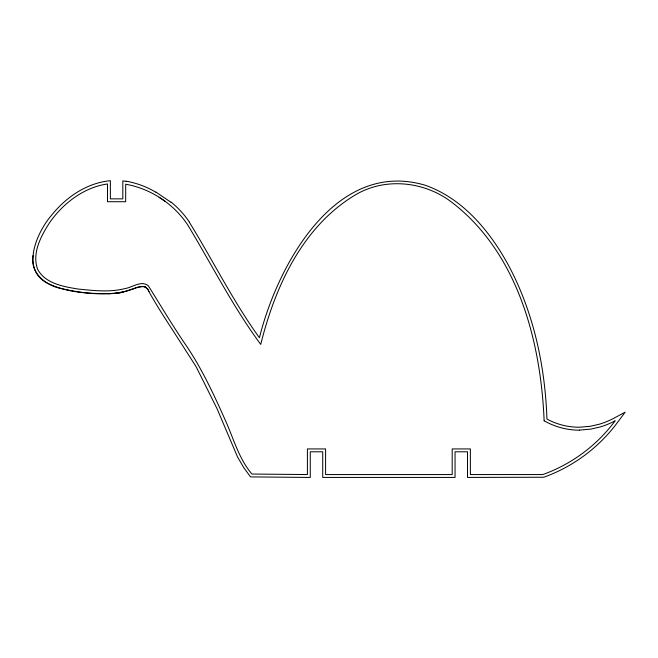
<?xml version="1.0" encoding="UTF-8"?>
<svg xmlns="http://www.w3.org/2000/svg" width="658" height="658" viewBox="0 0 658 658"><rect width="100%" height="100%" fill="white"/><g stroke="black" fill="none" stroke-linecap="round" stroke-linejoin="round"><path stroke-width="0.99" d="M126.106 181.378L122.816 180.884L122.816 198.856L110.363 198.856L110.363 180.703C90.565 182.521 72.495 193.065 58.792 207.097A110.018 110.018 0 0 0 51.546 215.256C36.733 232.397 19.872 270.446 48.593 283.713C68.802 293.287 91.931 293.929 113.9 293.46C124.452 293.682 133.689 286.847 143.979 286.501C145.854 286.888 147.112 288.517 148.083 290.038C156.036 304.662 165.183 318.579 174.23 332.537L195.591 365.856A59.508 59.508 0 0 1 196.454 367.37L217.115 408.857L237.497 456.849L243.74 467.632L250.542 476.902L310.272 477.445L310.272 451.791L322.724 451.791L322.724 477.42L455.056 477.42L455.056 451.791L467.509 451.791L467.509 477.42L543.788 477.247A158.57 158.57 0 0 0 584.872 455.171A159.31 159.31 0 0 0 617.475 422.494L625.1 412.237L613.832 418.266A77.052 77.052 0 0 1 599.405 424.196L590.201 426.31L579.575 427.215A67.034 67.034 0 0 1 567.78 426.269A68.054 68.054 0 0 1 546.946 419.072C545.112 366.202 533.77 312.945 508.848 265.98C490.251 231.616 463.166 198.584 425.216 185.243C334.856 158.471 277.067 266.465 259.425 337.768C233.006 301.125 212.953 260.502 189.29 222.157M33.073 255.6C29.939 272.642 45.402 285.301 60.618 288.41C84.101 293.657 109.779 297.202 133.006 289.051M133.418 288.903C138.501 286.337 146.767 284.248 148.979 291.601M579.583 430.085L590.645 429.139L600.211 426.952A79.947 79.947 0 0 0 615.181 420.791A156.316 156.316 0 0 1 583.177 452.885A155.584 155.584 0 0 1 542.817 474.558L470.371 474.558L470.371 448.929L452.194 448.929L452.194 474.558L325.587 474.558L325.587 448.929L307.409 448.929L307.409 474.558L251.948 474.048C239.084 459.013 233.886 439.61 226.039 421.86C214.023 394.932 201.669 367.921 184.849 343.583C172.051 324.748 160.387 305.082 148.363 285.819C141.231 279.979 132.398 287.505 124.839 288.615C109.475 292.522 93.378 290.556 77.825 289.01C63.324 286.559 45.509 283.639 37.745 269.525C31.576 253.42 41.059 235.901 49.638 222.601A104.893 104.893 0 0 1 63.39 206.587C75.547 195.105 90.755 186.288 107.501 183.969L107.501 201.718L125.678 201.718L125.678 184.207C150.74 188.665 174 203.947 187.933 225.283C211.966 265.108 233.022 306.891 260.733 344.405C274.921 287.324 301.874 227.734 353.815 195.845C383.31 177.315 422.576 180.769 450.319 201.159C517.517 251.562 540.81 340.556 544.133 420.791M155.954 192.087L170.916 202.245M579.583 430.184A71.278 71.278 0 0 1 544.141 420.775M126.147 181.164A89.414 89.414 0 0 1 155.872 192.226M171.047 202.08A89.883 89.883 0 0 1 189.397 222.083M123.005 292.02A66.59 66.59 0 0 1 107.789 293.707M143.386 286.419A4.721 4.721 0 0 1 145.558 287.176M159.17 197.342A109.82 109.82 0 0 1 165.298 201.545"/></g></svg>
